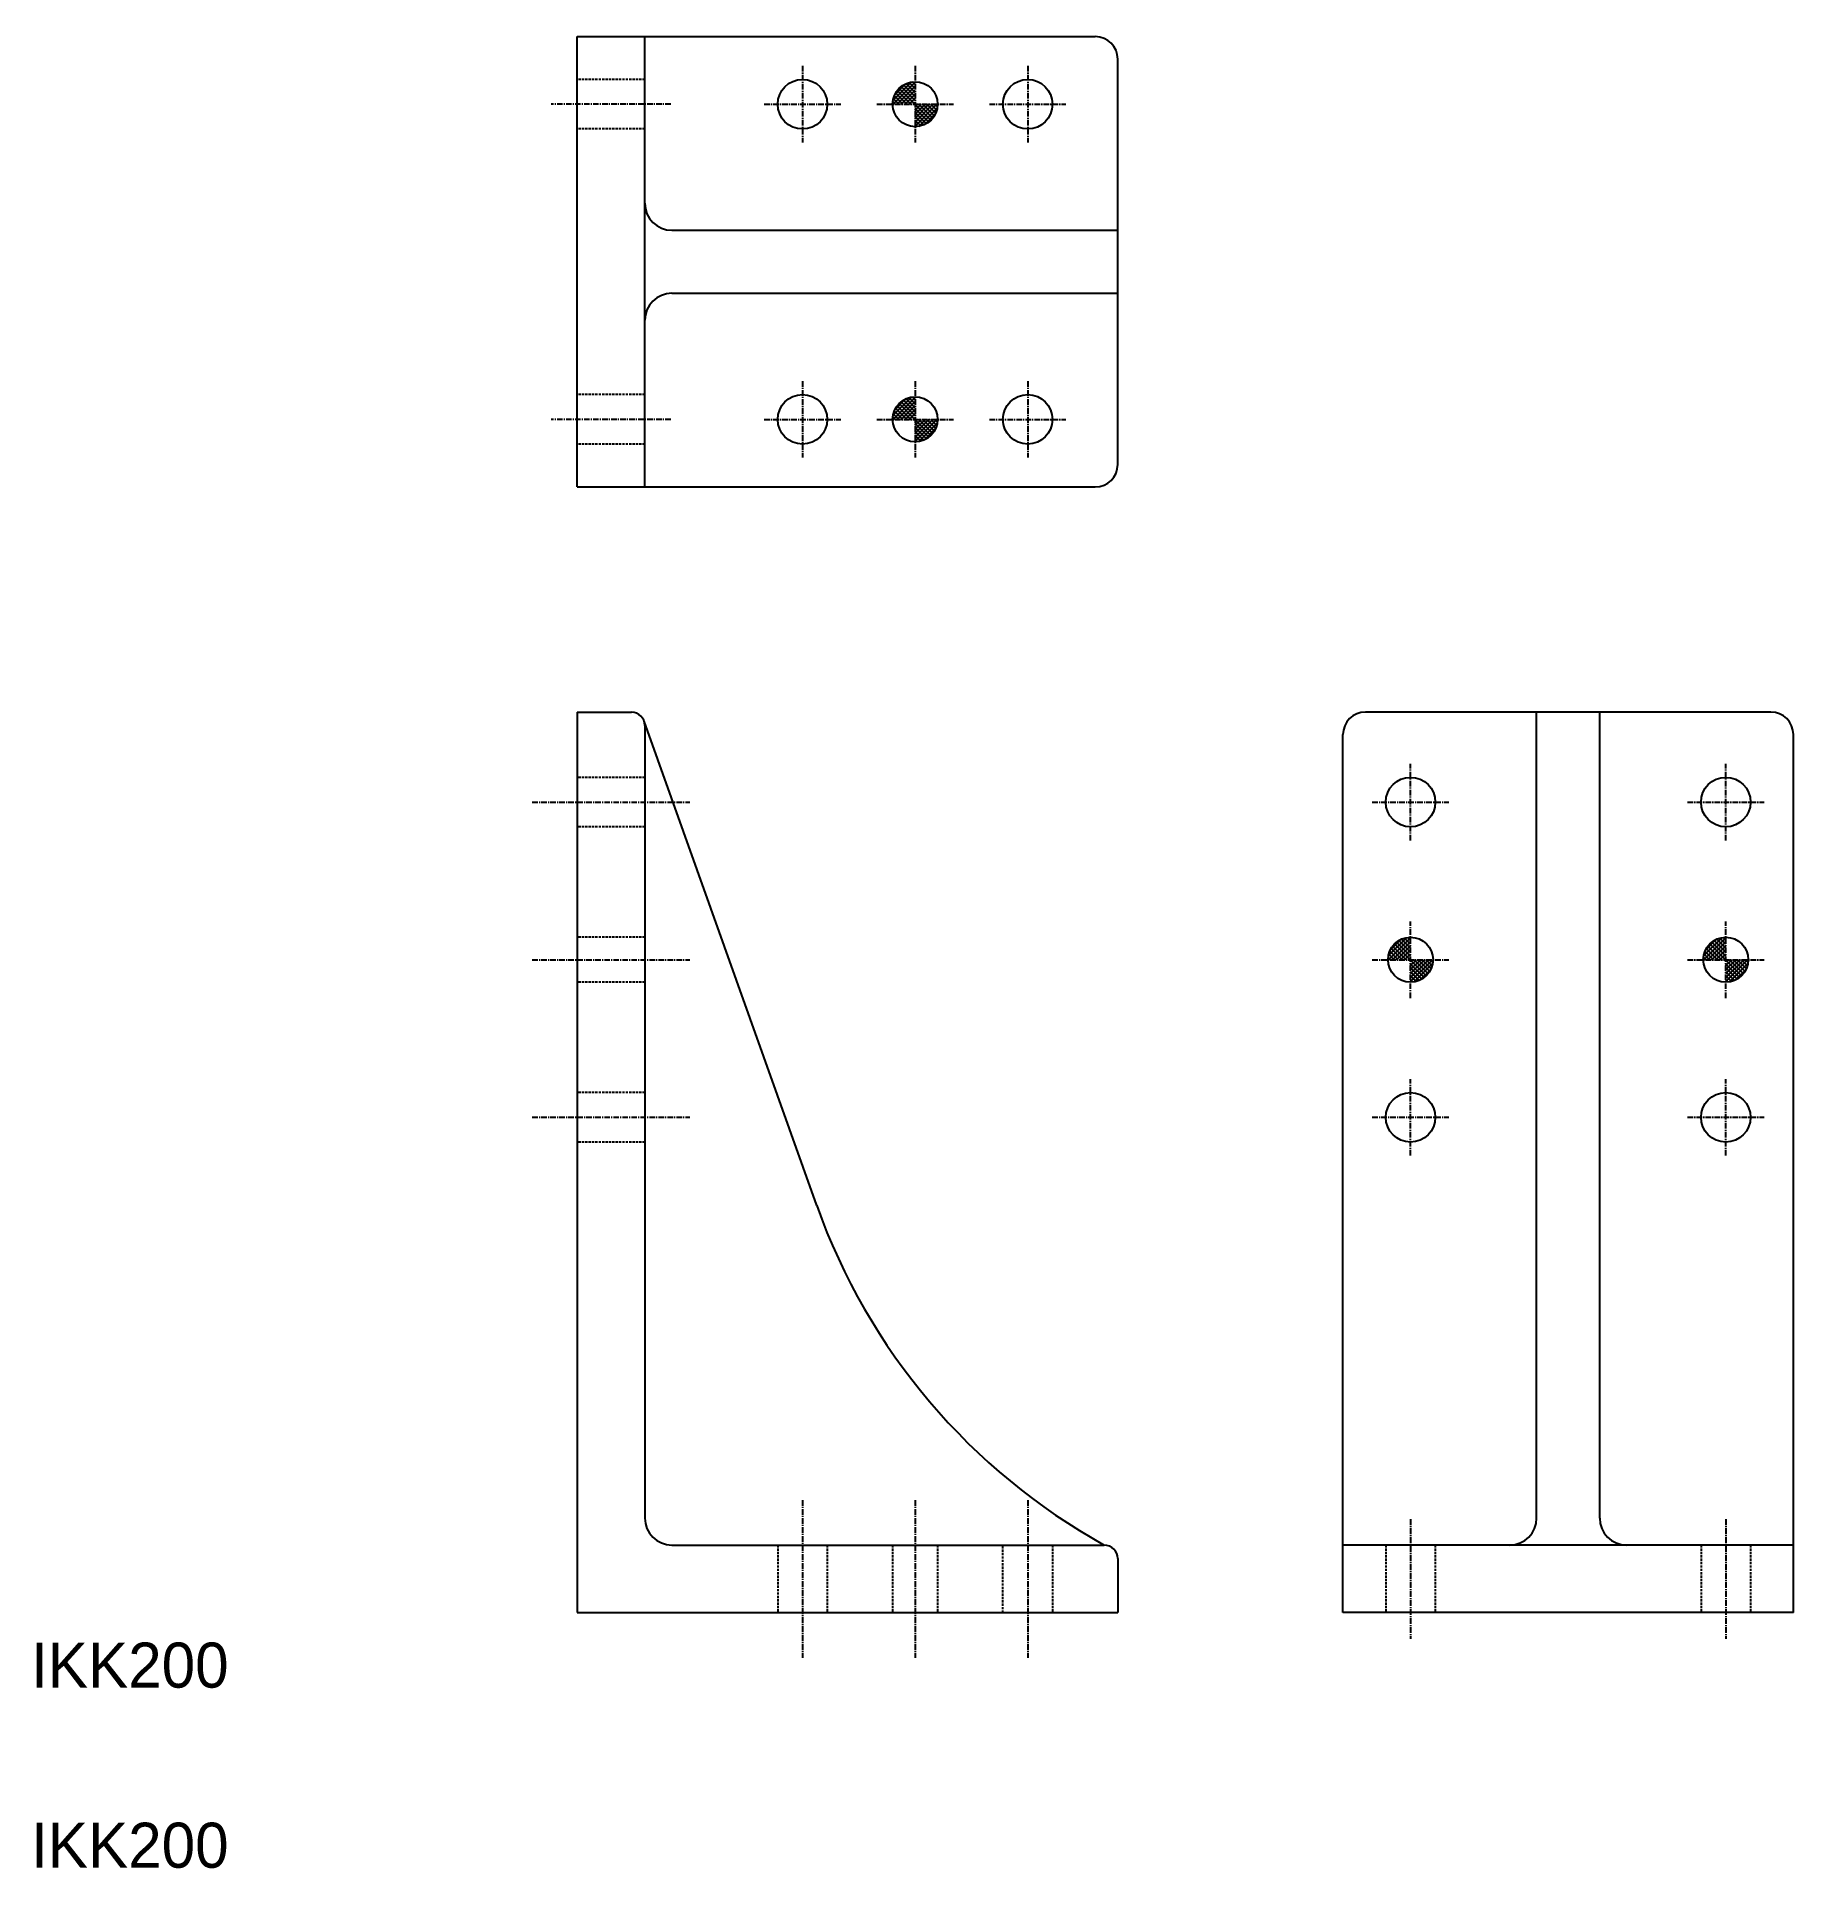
# Model space of a CAD drawing. Extents: x 41 to 431, y 40 to 447.
import ezdxf

# ---------------------------------------------------------------- set-up
doc = ezdxf.new("R2010")
doc.units = 0
doc.linetypes.add('CENTER', pattern=[2, 1.25, -0.25, 0.25, -0.25])
doc.linetypes.add('DASHED', pattern=[0.75, 0.5, -0.25])
doc.layers.get('0').update_dxf_attribs({"linetype": 'CONTINUOUS'})
doc.layers.add('CENTER', color=1, linetype='CENTER')

# ---------------------------------------------------------------- blocks, each defined once
blk = doc.blocks.new('*X3')
at = {"color": 0, "linetype": 'CONTINUOUS'}
for p, q in [((-4.93, 0.83), (-0.83, 4.93)), ((-4.87, 0), (0, 4.87)), ((-4.53, 2.11), (-2.11, 4.53)), ((0, 1.7), (-2.58, 4.28)), ((0, 2.59), (-2, 4.58)), ((0, 3.47), (-1.35, 4.82)), ((0, 4.35), (-0.61, 4.96)), ((-4.48, 0), (-4.98, 0.49)), ((-3.6, 0), (-4.84, 1.24)), ((-2.72, 0), (-4.62, 1.91)), ((-1.83, 0), (-4.33, 2.5)), ((-3.99, 0), (0, 3.99)), ((-0.95, 0), (-3.98, 3.03)), ((-0.07, 0), (-3.57, 3.5)), ((-3.11, 0), (0, 3.11)), ((0, 0.82), (-3.1, 3.92)), ((-2.22, 0), (0, 2.22)), ((-1.34, 0), (0, 1.34)), ((-0.45, 0), (0, 0.45)), ((0, -4.85), (4.85, 0)), ((0, -3.97), (3.97, 0)), ((0, -3.08), (3.08, 0)), ((0, -2.2), (2.2, 0)), ((0, -1.31), (1.31, 0)), ((0, -0.43), (0.43, 0)), ((3.92, -3.1), (0.82, 0)), ((4.28, -2.58), (1.7, 0)), ((4.58, -2), (2.59, 0)), ((4.82, -1.35), (3.47, 0)), ((4.96, -0.61), (4.35, 0)), ((3.5, -3.57), (0, -0.07)), ((3.03, -3.98), (0, -0.95)), ((2.5, -4.33), (0, -1.83)), ((1.91, -4.62), (0, -2.72)), ((1.24, -4.84), (0, -3.6)), ((0.8, -4.94), (4.94, -0.8)), ((2.06, -4.56), (4.56, -2.06)), ((0.49, -4.98), (0, -4.48))]:
    blk.add_line(p, q, dxfattribs=at)
blk = doc.blocks.new('KNOCK')
at = {"color": 7, "linetype": 'CONTINUOUS'}
blk.add_blockref('*X3', (0, 0), dxfattribs=at)

msp = doc.modelspace()

# ---------------------------------------------------------------- linework, layer by layer
at = {"color": 7, "linetype": 'CONTINUOUS'}
for p, q in [((161.28, 446.65), (276.28, 446.65)), ((161.28, 346.65), (161.28, 446.65)), ((176.28, 346.65), (176.28, 446.65)), ((281.28, 351.65), (281.28, 441.65)), ((182.28, 403.65), (281.28, 403.65)), ((182.28, 389.65), (281.28, 389.65)), ((161.28, 346.65), (276.28, 346.65)), ((161.28, 296.65), (161.28, 96.65)), ((161.28, 296.65), (173.28, 296.65)), ((214.43, 187.04), (176.11, 294.66)), ((176.28, 293.65), (176.28, 117.65)), ((426.28, 296.65), (336.28, 296.65)), ((374.28, 117.65), (374.28, 296.65)), ((388.28, 117.65), (388.28, 296.65)), ((331.28, 96.65), (331.28, 291.65)), ((431.28, 96.65), (431.28, 291.65)), ((176.28, 249.65), (176.28, 249.65)), ((176.28, 205.65), (176.28, 205.65)), ((182.28, 111.65), (278.28, 111.65)), ((431.28, 111.65), (331.28, 111.65)), ((281.28, 108.65), (281.28, 96.65)), ((161.28, 96.65), (281.28, 96.65)), ((431.28, 96.65), (331.28, 96.65))]:
    msp.add_line(p, q, dxfattribs=at)
at = {"color": 3, "linetype": 'DASHED'}
for p, q in [((176.28, 437.15), (161.28, 437.15)), ((176.28, 426.15), (161.28, 426.15)), ((176.28, 367.15), (161.28, 367.15)), ((176.28, 356.15), (161.28, 356.15)), ((176.28, 282.15), (161.28, 282.15)), ((176.28, 271.15), (161.28, 271.15)), ((176.28, 246.65), (161.28, 246.65)), ((176.28, 236.65), (161.28, 236.65)), ((176.28, 212.15), (161.28, 212.15)), ((176.28, 201.15), (161.28, 201.15)), ((205.78, 111.65), (205.78, 96.65)), ((216.78, 111.65), (216.78, 96.65)), ((231.28, 111.65), (231.28, 96.65)), ((241.28, 111.65), (241.28, 96.65)), ((255.78, 96.65), (255.78, 111.65)), ((266.78, 111.65), (266.78, 96.65)), ((340.78, 111.65), (340.78, 96.65)), ((351.78, 111.65), (351.78, 96.65)), ((410.78, 111.65), (410.78, 96.65)), ((421.78, 111.65), (421.78, 96.65))]:
    msp.add_line(p, q, dxfattribs=at)
at = {"color": 7, "linetype": 'CONTINUOUS'}
for centre, radius in [((211.28, 431.65), 5.5), ((236.28, 431.65), 5), ((236.28, 431.65), 5), ((261.28, 431.65), 5.5), ((211.28, 361.65), 5.5), ((236.28, 361.65), 5), ((236.28, 361.65), 5), ((261.28, 361.65), 5.5), ((346.28, 276.65), 5.5), ((416.28, 276.65), 5.5), ((346.28, 241.65), 5), ((346.28, 241.65), 5), ((416.28, 241.65), 5), ((416.28, 241.65), 5), ((346.28, 206.65), 5.5), ((416.28, 206.65), 5.5)]:
    msp.add_circle(centre, radius, dxfattribs=at)
for centre, radius, start, end in [((276.28, 441.65), 5, 0, 90), ((182.28, 409.65), 6, 180, 270), ((182.28, 383.65), 6, 90, 180), ((276.28, 351.65), 5, 270, 0), ((173.28, 293.65), 3, 0, 90), ((336.28, 291.65), 5, 90, 180), ((426.28, 291.65), 5, 0, 90), ((346.32, 234.01), 140, 199.6023, 240.9225), ((182.28, 117.65), 6, 180, 270), ((368.28, 117.65), 6, 270, 0), ((394.28, 117.65), 6, 180, 270), ((278.28, 108.65), 3, 0, 90)]:
    msp.add_arc(centre, radius, start, end, dxfattribs=at)
at = {"layer": 'CENTER', "color": 1, "linetype": 'CENTER'}
for p, q in [((211.28, 440.15), (211.28, 423.15)), ((236.28, 440.15), (236.28, 423.15)), ((261.28, 440.15), (261.28, 423.15)), ((182.02, 431.65), (155.46, 431.65)), ((202.78, 431.65), (219.78, 431.65)), ((227.78, 431.65), (244.78, 431.65)), ((252.78, 431.65), (269.78, 431.65)), ((211.28, 370.15), (211.28, 353.15)), ((236.28, 370.15), (236.28, 353.15)), ((261.28, 370.15), (261.28, 353.15)), ((182.02, 361.65), (155.46, 361.65)), ((202.78, 361.65), (219.78, 361.65)), ((227.78, 361.65), (244.78, 361.65)), ((252.78, 361.65), (269.78, 361.65)), ((346.28, 268.15), (346.28, 285.15)), ((416.28, 268.15), (416.28, 285.15)), ((151.28, 276.65), (186.28, 276.65)), ((337.78, 276.65), (354.78, 276.65)), ((407.78, 276.65), (424.78, 276.65)), ((346.28, 233.15), (346.28, 250.15)), ((416.28, 233.15), (416.28, 250.15)), ((151.28, 241.65), (186.28, 241.65)), ((337.78, 241.65), (354.78, 241.65)), ((407.78, 241.65), (424.78, 241.65)), ((346.28, 198.15), (346.28, 215.15)), ((416.28, 198.15), (416.28, 215.15)), ((151.28, 206.65), (186.28, 206.65)), ((337.78, 206.65), (354.78, 206.65)), ((407.78, 206.65), (424.78, 206.65)), ((211.28, 121.65), (211.28, 86.65)), ((236.28, 121.65), (236.28, 86.65)), ((261.28, 121.65), (261.28, 86.65)), ((346.28, 117.4), (346.28, 90.84)), ((416.28, 117.4), (416.28, 90.84))]:
    msp.add_line(p, q, dxfattribs=at)

# ---------------------------------------------------------------- block references
at = {"color": 7, "linetype": 'CONTINUOUS'}
for p in [(236.28, 431.65), (236.28, 361.65), (346.28, 241.65), (416.28, 241.65)]:
    msp.add_blockref('KNOCK', p, dxfattribs=at)

# ---------------------------------------------------------------- texts
for p in [(40, 80), (40, 40)]:
    msp.add_text('IKK200', height=10, dxfattribs=at).set_placement(p)

doc.saveas('drawing.dxf')
